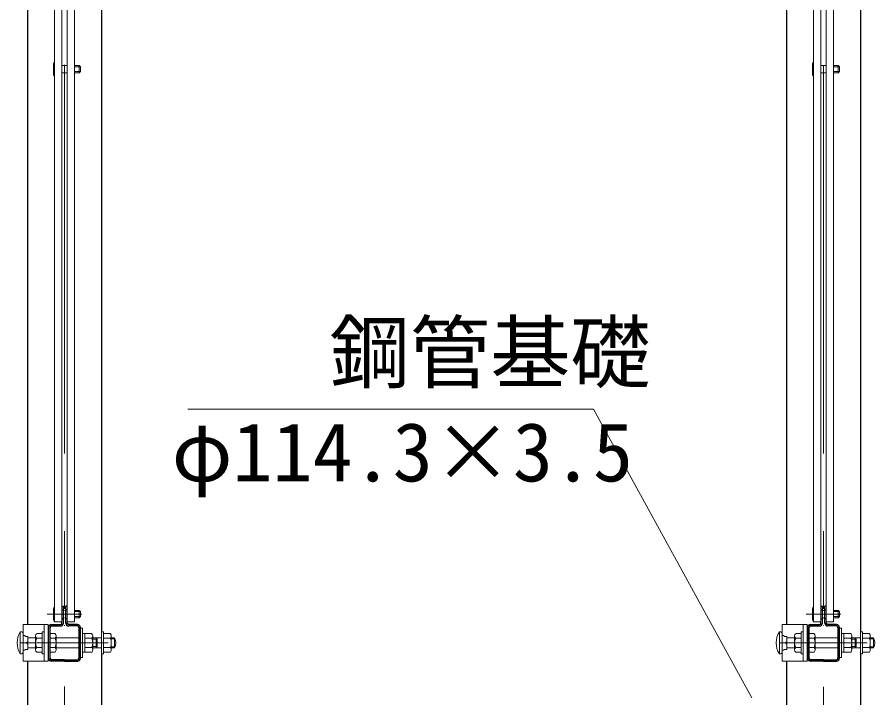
# Model space of a CAD drawing. Units: millimetres, scale not verified. Extents: x -4200 to 4200, y -2970 to 2970.
# Drawn here: x -306 to 394, y -3 to 553 of the extents above; entities that cross this region are included whole.
import ezdxf
from ezdxf.enums import TextEntityAlignment as Align

# ---------------------------------------------------------------- set-up
doc = ezdxf.new("R2010")
doc.units = ezdxf.units.MM
doc.header["$LTSCALE"] = 10
doc.linetypes.add('USER1', pattern=[50.8, 31.75, -6.35, 6.35, -6.35])
for name, color, linetype, lineweight in [('0-0_D-STR1', 1, 'Continuous', 25), ('0-1_D-BMK', 2, 'USER1', 13), ('0-6_D-STR3', 3, 'Continuous', 13), ('0-9_D-STR2', 7, 'Continuous', 13), ('0-A_D-STR-TXT', 7, 'Continuous', 13)]:
    doc.layers.add(name, color=color, linetype=linetype, lineweight=lineweight)
doc.styles.add('ＭＳ ゴシック', font='')
doc.styles.get('ＭＳ ゴシック').set_extended_font_data('MS Gothic')

msp = doc.modelspace()

# ---------------------------------------------------------------- linework, layer by layer
at = {"layer": '0-0_D-STR1'}
for p, q in [((-237.57, 971.22), (-237.57, 51.06)), ((382.58, 971.22), (382.58, 51.06)), ((-298.07, 965.22), (-298.07, 57.06)), ((322.08, 965.22), (322.08, 57.06)), ((-269.85, 72.06), (-268.65, 72.06)), ((-268.65, 58.26), (-268.65, 72.06)), ((-266.65, 58.26), (-266.65, 72.06)), ((-265.45, 72.06), (-266.65, 72.06)), ((350.3, 72.06), (351.5, 72.06)), ((351.5, 58.26), (351.5, 72.06)), ((353.5, 58.26), (353.5, 72.06)), ((354.7, 72.06), (353.5, 72.06)), ((-269.85, 69.06), (-268.65, 69.06)), ((-266.65, 69.06), (-265.45, 69.06)), ((350.3, 69.06), (351.5, 69.06)), ((353.5, 69.06), (354.7, 69.06)), ((-278.25, 57.06), (-271.05, 57.06)), ((-269.85, 62.06), (-268.65, 62.06)), ((-269.85, 58.26), (-269.85, 58.81)), ((-266.65, 62.06), (-265.45, 62.06)), ((-265.45, 58.26), (-265.45, 58.81)), ((-257.05, 57.06), (-264.25, 57.06)), ((341.9, 57.06), (349.1, 57.06)), ((350.3, 62.06), (351.5, 62.06)), ((350.3, 58.26), (350.3, 58.81)), ((353.5, 62.06), (354.7, 62.06)), ((354.7, 58.26), (354.7, 58.81)), ((363.1, 57.06), (355.9, 57.06)), ((-280.65, 29.46), (-280.65, 54.66)), ((-279.45, 29.46), (-279.45, 54.66)), ((-278.25, 55.86), (-271.05, 55.86)), ((-257.05, 55.86), (-264.25, 55.86)), ((-255.85, 29.46), (-255.85, 54.66)), ((-254.65, 29.46), (-254.65, 54.66)), ((339.5, 29.46), (339.5, 54.66)), ((340.7, 29.46), (340.7, 54.66)), ((341.9, 55.86), (349.1, 55.86)), ((363.1, 55.86), (355.9, 55.86)), ((364.3, 29.46), (364.3, 54.66)), ((365.5, 29.46), (365.5, 54.66)), ((-267.65, 28.26), (-278.25, 28.26)), ((-267.65, 28.26), (-257.05, 28.26)), ((-237.57, 33.06), (-237.57, -205.44)), ((352.5, 28.26), (341.9, 28.26)), ((352.5, 28.26), (363.1, 28.26)), ((382.58, 33.06), (382.58, -205.44)), ((-267.65, 27.06), (-278.25, 27.06)), ((-267.65, 27.06), (-257.05, 27.06)), ((322.08, 27.06), (322.08, -205.44)), ((352.5, 27.06), (341.9, 27.06)), ((352.5, 27.06), (363.1, 27.06))]:
    msp.add_line(p, q, dxfattribs=at)
msp.add_lwpolyline([(-298.07, 27.06), (-298.07, -205.44), (-237.57, -205.44)], dxfattribs=at)
for centre, radius, start, end in [((-278.25, 54.66), 2.4, 90, 180), ((-271.05, 58.26), 1.2, 270, 0), ((-271.05, 58.26), 2.4, 270, 0), ((-264.25, 58.26), 2.4, 180, 270), ((-264.25, 58.26), 1.2, 180, 270), ((-257.05, 54.66), 2.4, 0, 90), ((341.9, 54.66), 2.4, 90, 180), ((349.1, 58.26), 1.2, 270, 0), ((349.1, 58.26), 2.4, 270, 0), ((355.9, 58.26), 2.4, 180, 270), ((355.9, 58.26), 1.2, 180, 270), ((363.1, 54.66), 2.4, 0, 90), ((-278.25, 54.66), 1.2, 90, 180), ((-257.05, 54.66), 1.2, 0, 90), ((341.9, 54.66), 1.2, 90, 180), ((363.1, 54.66), 1.2, 0, 90), ((-278.25, 29.46), 2.4, 180, 270), ((-278.25, 29.46), 1.2, 180, 270), ((-257.05, 29.46), 2.4, 270, 0), ((-257.05, 29.46), 1.2, 270, 0), ((341.9, 29.46), 2.4, 180, 270), ((341.9, 29.46), 1.2, 180, 270), ((363.1, 29.46), 2.4, 270, 0), ((363.1, 29.46), 1.2, 270, 0)]:
    msp.add_arc(centre, radius, start, end, dxfattribs=at)
at = {"layer": '0-1_D-BMK'}
for p, q in [((-267.64, 1022.37), (-267.84, -333.62)), ((352.51, 1022.22), (352.31, -333.76)), ((-281.75, 65.56), (-253.54, 65.56)), ((338.4, 65.56), (366.61, 65.56)), ((-303.4, 42.06), (-232.07, 42.06)), ((316.75, 42.06), (388.08, 42.06))]:
    msp.add_line(p, q, dxfattribs=at)
at = {"layer": '0-6_D-STR3'}
for p, q in [((-276.65, 515.14), (-276.65, 506.48)), ((-269.85, 513.81), (-267.85, 513.81)), ((-265.45, 513.81), (-267.45, 513.81)), ((-259.45, 513.81), (-255.65, 513.81)), ((-255.65, 513.81), (-255.65, 507.81)), ((-254.65, 512.81), (-255.65, 513.81)), ((343.5, 515.14), (343.5, 506.48)), ((350.3, 513.81), (352.3, 513.81)), ((354.7, 513.81), (352.7, 513.81)), ((360.7, 513.81), (364.5, 513.81)), ((364.5, 513.81), (364.5, 507.81)), ((365.5, 512.81), (364.5, 513.81)), ((-269.85, 507.81), (-267.85, 507.81)), ((-265.45, 507.81), (-267.45, 507.81)), ((-259.45, 508.81), (-254.65, 508.81)), ((-259.45, 507.81), (-255.65, 507.81)), ((-254.65, 508.81), (-255.65, 507.81)), ((350.3, 507.81), (352.3, 507.81)), ((354.7, 507.81), (352.7, 507.81)), ((360.7, 508.81), (365.5, 508.81)), ((360.7, 507.81), (364.5, 507.81)), ((365.5, 508.81), (364.5, 507.81)), ((-276.65, 69.89), (-276.65, 61.23)), ((-268.65, 68.56), (-267.85, 68.56)), ((-267.45, 68.56), (-266.65, 68.56)), ((-259.45, 68.56), (-255.65, 68.56)), ((-259.45, 63.56), (-254.65, 63.56)), ((-255.65, 68.56), (-255.65, 62.56)), ((-254.65, 67.56), (-255.65, 68.56)), ((-254.65, 63.56), (-255.65, 62.56)), ((343.5, 69.89), (343.5, 61.23)), ((351.5, 68.56), (352.3, 68.56)), ((352.7, 68.56), (353.5, 68.56)), ((360.7, 68.56), (364.5, 68.56)), ((360.7, 63.56), (365.5, 63.56)), ((364.5, 68.56), (364.5, 62.56)), ((365.5, 67.56), (364.5, 68.56)), ((365.5, 63.56), (364.5, 62.56)), ((-284.35, 57.06), (-284.35, 27.06)), ((-268.65, 62.56), (-267.85, 62.56)), ((-267.45, 62.56), (-266.65, 62.56)), ((-259.45, 62.56), (-255.65, 62.56)), ((335.8, 57.06), (335.8, 27.06)), ((351.5, 62.56), (352.3, 62.56)), ((352.7, 62.56), (353.5, 62.56)), ((360.7, 62.56), (364.5, 62.56)), ((-303.8, 51.06), (-303.8, 33.06)), ((-303.8, 51.06), (-302.7, 51.06)), ((-290.37, 49.56), (-285.95, 49.56)), ((-285.95, 51.06), (-285.95, 33.06)), ((-284.35, 51.06), (-285.95, 51.06)), ((-281.15, 49.56), (-280.65, 49.56)), ((-279.45, 49.56), (-275.35, 49.56)), ((-254.65, 54.06), (-253.05, 54.06)), ((-254.65, 54.06), (-253.05, 54.06)), ((-253.05, 30.06), (-253.05, 54.06)), ((-253.05, 49.76), (-251.05, 49.76)), ((-251.05, 34.36), (-251.05, 49.76)), ((-251.05, 49.56), (-245.25, 49.56)), ((-235.97, 51.06), (-237.57, 51.06)), ((-237.57, 51.06), (-237.57, 33.06)), ((-235.97, 33.06), (-235.97, 51.06)), ((-235.97, 49.56), (-230.17, 49.56)), ((316.35, 51.06), (316.35, 33.06)), ((316.35, 51.06), (317.45, 51.06)), ((329.78, 49.56), (334.2, 49.56)), ((334.2, 51.06), (334.2, 33.06)), ((335.8, 51.06), (334.2, 51.06)), ((339, 49.56), (339.5, 49.56)), ((340.7, 49.56), (344.8, 49.56)), ((365.5, 54.06), (367.1, 54.06)), ((365.5, 54.06), (367.1, 54.06)), ((367.1, 30.06), (367.1, 54.06)), ((367.1, 49.76), (369.1, 49.76)), ((369.1, 34.36), (369.1, 49.76)), ((369.1, 49.56), (374.9, 49.56)), ((384.18, 51.06), (382.58, 51.06)), ((382.58, 51.06), (382.58, 33.06)), ((384.18, 33.06), (384.18, 51.06)), ((384.18, 49.56), (389.98, 49.56)), ((-301.6, 48), (-300.1, 48)), ((-298.85, 42.06), (-301.6, 42.06)), ((-297.6, 47.37), (-299.47, 47.37)), ((-297.6, 47.37), (-297.6, 36.74)), ((-297.6, 46.06), (-291.45, 46.06)), ((-291.45, 47.68), (-291.45, 36.43)), ((-290.37, 45.81), (-285.95, 45.81)), ((-281.15, 45.81), (-280.65, 45.81)), ((-279.45, 45.81), (-275.35, 45.81)), ((-274.65, 47.83), (-274.65, 36.29)), ((-274.65, 46.06), (-255.85, 46.06)), ((-251.05, 45.81), (-245.25, 45.81)), ((-244.55, 47.83), (-244.55, 36.29)), ((-244.55, 46.06), (-237.57, 46.06)), ((-244.55, 45.06), (-240.95, 45.06)), ((-241.95, 46.06), (-240.95, 45.06)), ((-240.95, 45.06), (-240.95, 39.06)), ((-235.97, 45.81), (-230.17, 45.81)), ((-229.47, 47.83), (-229.47, 36.29)), ((-229.47, 46.06), (-226.77, 46.06)), ((-229.47, 45.38), (-226.45, 45.38)), ((-226.77, 46.06), (-226.77, 38.06)), ((318.55, 48), (320.05, 48)), ((321.3, 42.06), (318.55, 42.06)), ((322.55, 47.37), (320.68, 47.37)), ((322.55, 47.37), (322.55, 36.74)), ((322.55, 46.06), (328.7, 46.06)), ((328.7, 47.68), (328.7, 36.43)), ((329.78, 45.81), (334.2, 45.81)), ((339, 45.81), (339.5, 45.81)), ((340.7, 45.81), (344.8, 45.81)), ((345.5, 47.83), (345.5, 36.29)), ((345.5, 46.06), (364.3, 46.06)), ((369.1, 45.81), (374.9, 45.81)), ((375.6, 47.83), (375.6, 36.29)), ((375.6, 46.06), (382.58, 46.06)), ((375.6, 45.06), (379.2, 45.06)), ((378.2, 46.06), (379.2, 45.06)), ((379.2, 45.06), (379.2, 39.06)), ((384.18, 45.81), (389.98, 45.81)), ((390.68, 47.83), (390.68, 36.29)), ((390.68, 46.06), (393.38, 46.06)), ((390.68, 45.38), (393.7, 45.38)), ((393.38, 46.06), (393.38, 38.06)), ((-301.6, 36.12), (-300.1, 36.12)), ((-297.6, 36.74), (-299.47, 36.74)), ((-297.6, 38.06), (-291.45, 38.06)), ((-290.37, 38.3), (-285.95, 38.3)), ((-281.15, 38.31), (-280.65, 38.31)), ((-279.45, 38.31), (-275.35, 38.31)), ((-274.65, 38.06), (-255.85, 38.06)), ((-251.05, 38.31), (-245.25, 38.31)), ((-244.55, 39.06), (-240.95, 39.06)), ((-244.55, 38.06), (-237.57, 38.06)), ((-235.97, 38.31), (-230.17, 38.31)), ((-229.47, 38.73), (-226.45, 38.73)), ((-229.47, 38.06), (-226.77, 38.06)), ((318.55, 36.12), (320.05, 36.12)), ((322.55, 36.74), (320.68, 36.74)), ((322.55, 38.06), (328.7, 38.06)), ((329.78, 38.3), (334.2, 38.3)), ((339, 38.31), (339.5, 38.31)), ((340.7, 38.31), (344.8, 38.31)), ((345.5, 38.06), (364.3, 38.06)), ((369.1, 38.31), (374.9, 38.31)), ((375.6, 39.06), (379.2, 39.06)), ((375.6, 38.06), (382.58, 38.06)), ((384.18, 38.31), (389.98, 38.31)), ((390.68, 38.73), (393.7, 38.73)), ((390.68, 38.06), (393.38, 38.06)), ((-303.8, 33.06), (-302.7, 33.06)), ((-290.37, 34.56), (-285.95, 34.56)), ((-284.35, 33.06), (-285.95, 33.06)), ((-281.15, 34.56), (-280.65, 34.56)), ((-279.45, 34.56), (-275.35, 34.56)), ((-254.65, 30.06), (-253.05, 30.06)), ((-253.05, 34.36), (-251.05, 34.36)), ((-251.05, 34.56), (-245.25, 34.56)), ((-235.97, 33.06), (-237.57, 33.06)), ((-235.97, 34.56), (-230.17, 34.56)), ((316.35, 33.06), (317.45, 33.06)), ((329.78, 34.56), (334.2, 34.56)), ((335.8, 33.06), (334.2, 33.06)), ((339, 34.56), (339.5, 34.56)), ((340.7, 34.56), (344.8, 34.56)), ((365.5, 30.06), (367.1, 30.06)), ((367.1, 34.36), (369.1, 34.36)), ((369.1, 34.56), (374.9, 34.56)), ((384.18, 33.06), (382.58, 33.06)), ((384.18, 34.56), (389.98, 34.56))]:
    msp.add_line(p, q, dxfattribs=at)
for points in [[(-275.84, 59.31), (-275.84, 962.97), (-269.85, 962.97), (-269.85, 59.31)], [(-259.45, 59.31), (-259.45, 962.97), (-265.45, 962.97), (-265.45, 59.31)], [(344.31, 59.31), (344.31, 962.97), (350.3, 962.97), (350.3, 59.31)], [(360.7, 59.31), (360.7, 962.97), (354.7, 962.97), (354.7, 59.31)], [(-281.15, 57.06), (-301.6, 57.06), (-301.6, 27.06), (-281.15, 27.06)], [(339, 57.06), (318.55, 57.06), (318.55, 27.06), (339, 27.06)]]:
    msp.add_lwpolyline(points, close=True, dxfattribs=at)
for points in [[(-259.45, 512.81), (-254.65, 512.81), (-254.65, 508.81)], [(360.7, 512.81), (365.5, 512.81), (365.5, 508.81)], [(-259.45, 67.56), (-254.65, 67.56), (-254.65, 63.56)], [(360.7, 67.56), (365.5, 67.56), (365.5, 63.56)], [(-297.6, 43.12), (-298.85, 42.06), (-297.6, 40.99)], [(-241.95, 46.06), (-241.95, 38.06), (-240.95, 39.06)], [(322.55, 43.12), (321.3, 42.06), (322.55, 40.99)], [(378.2, 46.06), (378.2, 38.06), (379.2, 39.06)]]:
    msp.add_lwpolyline(points, dxfattribs=at)
for centre, radius, start, end in [((-275.01, 515.14), 1.64, 120.65597, 239.34403), ((-271.07, 510.81), 5.58, 148.86338, 211.13662), ((345.14, 515.14), 1.64, 120.65597, 239.34403), ((349.08, 510.81), 5.58, 148.86338, 211.13662), ((-275.01, 506.48), 1.64, 120.65597, 239.34403), ((345.14, 506.48), 1.64, 120.65597, 239.34403), ((-275.01, 69.89), 1.64, 120.65597, 239.34403), ((345.14, 69.89), 1.64, 120.65597, 239.34403), ((-271.07, 65.56), 5.58, 148.86338, 211.13662), ((349.08, 65.56), 5.58, 148.86338, 211.13662), ((-275.01, 61.23), 1.64, 120.65597, 239.34403), ((345.14, 61.23), 1.64, 120.65597, 239.34403), ((-289.52, 42.06), 16.88, 147.77316, 212.22684), ((-302.7, 49.96), 1.1, 0, 90), ((-289.29, 47.68), 2.16, 120, 240), ((-277.49, 47.68), 2.85, 318.83491, 41.16509), ((-247.39, 47.68), 2.85, 318.83491, 41.16509), ((-232.32, 47.68), 2.85, 318.83491, 41.16509), ((330.63, 42.06), 16.88, 147.77316, 212.22684), ((317.45, 49.96), 1.1, 0, 90), ((330.86, 47.68), 2.16, 120, 240), ((342.66, 47.68), 2.85, 318.83491, 41.16509), ((372.76, 47.68), 2.85, 318.83491, 41.16509), ((387.83, 47.68), 2.85, 318.83491, 41.16509), ((-299.47, 48), 0.622, 180, 270), ((-284.37, 42.06), 7.08, 147.93138, 212.06862), ((-285.04, 42.06), 10.39, 338.85295, 21.14705), ((-254.94, 42.06), 10.39, 338.85295, 21.14705), ((-239.87, 42.06), 10.39, 338.85295, 21.14705), ((-234.27, 42.06), 8.5, 331.92751, 28.07249), ((320.68, 48), 0.622, 180, 270), ((335.78, 42.06), 7.08, 147.93138, 212.06862), ((335.11, 42.06), 10.39, 338.85295, 21.14705), ((365.21, 42.06), 10.39, 338.85295, 21.14705), ((380.28, 42.06), 10.39, 338.85295, 21.14705), ((385.88, 42.06), 8.5, 331.92751, 28.07249), ((-299.47, 36.12), 0.622, 90, 180), ((-289.29, 36.43), 2.16, 120, 240), ((-277.49, 36.43), 2.85, 318.86505, 41.13495), ((-247.39, 36.43), 2.85, 318.86505, 41.13495), ((-232.32, 36.43), 2.85, 318.86505, 41.13495), ((320.68, 36.12), 0.622, 90, 180), ((330.86, 36.43), 2.16, 120, 240), ((342.66, 36.43), 2.85, 318.86505, 41.13495), ((372.76, 36.43), 2.85, 318.86505, 41.13495), ((387.83, 36.43), 2.85, 318.86505, 41.13495), ((-302.7, 34.16), 1.1, 270, 0), ((317.45, 34.16), 1.1, 270, 0)]:
    msp.add_arc(centre, radius, start, end, dxfattribs=at)
at = {"layer": '0-9_D-STR2'}
for p, q in [((-267.45, 56.31), (-267.85, 56.31)), ((352.7, 56.31), (352.3, 56.31))]:
    msp.add_line(p, q, dxfattribs=at)
at = {"layer": '0-A_D-STR-TXT'}
msp.add_lwpolyline([(-167.02, 233.04), (164.56, 233.04), (293.85, -2.83)], dxfattribs=at)

# ---------------------------------------------------------------- texts
at = {"layer": '0-A_D-STR-TXT', "style": 'ＭＳ ゴシック'}
for s, p in [('鋼管基礎', (-51.11, 240.89)), ('φ114.3×3.5', (-180.11, 159.53))]:
    msp.add_text(s, height=48.09, dxfattribs=at).set_placement(p, align=Align.BOTTOM_LEFT)

doc.saveas('drawing.dxf')
